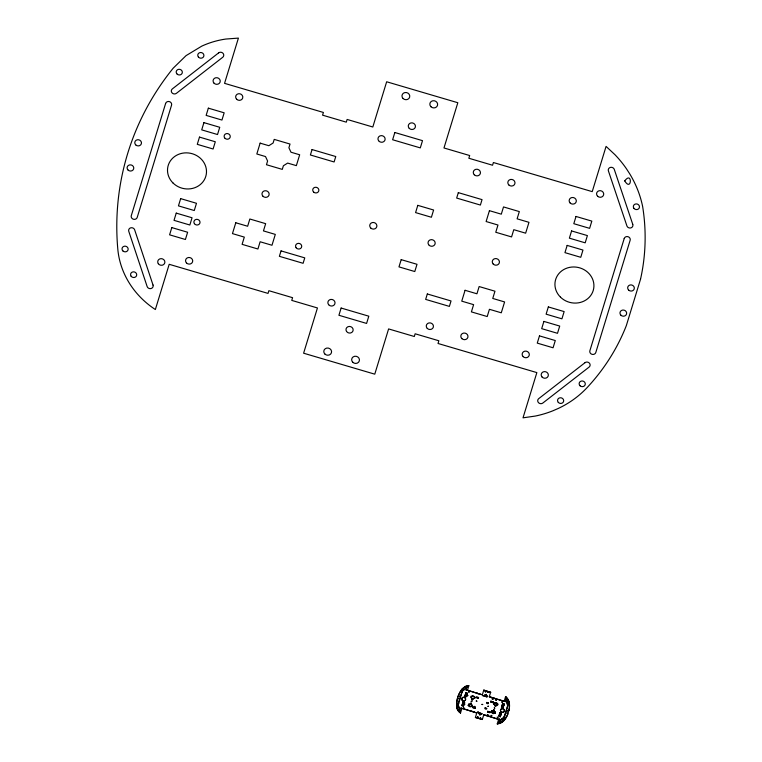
<?xml version="1.0" encoding="UTF-8"?>
<svg xmlns="http://www.w3.org/2000/svg" width="762" height="762" viewBox="0 0 762 762"><rect width="100%" height="100%" fill="white"/><g stroke="black" fill="none" stroke-linecap="round" stroke-linejoin="round"><path stroke-width="1.14" d="M495.519 706.022C495.062 705.964 494.662 706.555 495.433 706.174M508.283 704.469C505.149 689.496 505.511 705.926 508.206 704.764M488.518 706.174L487.747 706.431L488.442 706.317M502.863 720.5L503.511 720.204L502.958 720.414M467.516 696.001L467.449 695.382M504.596 701.507L505.358 701.383M505.311 701.602L505.187 701.002L504.644 701.345M476.231 701.192C476.945 701.716 476.117 700.145 476.793 701.278M476.822 701.211L476.307 700.754M458.067 703.755L461.943 692.058L458.591 703.983L458.124 703.459M462.105 692.639L461.505 692.458M468.573 691.667C469.535 692.334 468.287 690.315 469.182 692.001M492.271 699.354L492.947 699.221M501.872 702.269C503.015 702.659 501.463 701.288 502.568 702.297M501.929 701.869L502.568 702.126M503.977 717.042L504.577 717.137L507.797 705.564L503.93 717.194M487.575 714.718C488.423 714.137 488.023 715.261 487.68 714.489M466.249 690.201C466.715 688.343 467.249 691.648 466.306 689.972M485.813 694.877C486.68 693.029 486.223 696.106 485.785 694.63M471.259 701.097C471.783 702.583 471.192 700.716 471.84 701.64M461.905 705.602L463.487 706.069L461.905 705.602L462.182 704.65L463.706 705.345L462.182 704.65M462.353 704.155L463.934 704.621L462.353 704.155L462.62 703.202L464.153 703.898L462.62 703.202M462.791 702.707L463.067 701.754L464.591 702.45L463.067 701.754M460.486 713.07L460.534 712.851A8.563 7.858 13.2 0 1 456.781 706.812A29.556 27.127 13.2 0 1 462.315 688.715L465.182 686.505A8.563 7.858 13.2 0 1 467.573 685.8L468.84 685.705L467.525 686.019A8.563 7.858 13.2 0 0 465.125 686.724L462.267 688.934A29.556 27.127 13.2 0 0 456.724 707.031A8.563 7.858 13.2 0 0 460.486 713.07L461.915 708.327L476.793 712.946L461.915 708.327M464.944 695.601L466.477 696.297L464.944 695.601C463.677 696.668 467.011 697.649 466.525 696.068M465.115 695.106L466.696 695.573L465.115 695.106L465.392 694.153L466.916 694.849L465.392 694.153M465.83 692.706L467.363 693.401L465.83 692.706C464.563 693.772 467.897 694.754 467.411 693.172M477.288 693.363L467.458 690.229L482.327 694.849L483.765 690.096L490.633 692.363L483.765 690.096M468.192 705.479L469.382 705.831L468.192 705.479L468.573 704.174L469.706 704.745L468.573 704.174M472.259 696.42C470.745 695.744 471.459 697.525 472.421 695.83C474.288 696.077 475.05 699.002 474.002 696.297M469.983 703.793L472.478 705.555L471.345 704.983L471.564 704.259L469.983 703.793L469.706 704.745M471.497 697.773L470.63 697.516L471.011 696.211M471.592 698.592L473.231 698.83L471.592 698.592L471.611 697.763M471.754 697.992L471.545 697.544M472.421 695.83L473.945 696.525M471.011 706.069C469.363 707.288 474.002 705.983 470.964 706.288M473.173 699.059C473.412 697.22 475.374 699.764 474.964 697.373M474.469 708.212L472.935 707.527L475.259 708.45M473.107 706.984L475.421 707.908L473.107 706.984L472.888 707.746M475.983 697.611L476.202 696.849L478.574 697.544L476.945 697.306M476.774 697.849L478.412 698.087L476.04 697.392M479.574 694.334L477.26 693.41M479.708 693.839L481.441 694.582M475.402 717.471L482.327 719.499L475.402 717.471L476.841 712.718M481.879 713.508L481.603 714.461L478.841 713.642L479.108 712.699L481.822 713.737L479.108 712.699M487.251 695.963L486.975 696.906L484.213 696.087L484.48 695.144L487.194 696.182L484.48 695.144M481.603 714.461L478.888 713.423M486.975 696.906L484.261 695.868M485.118 707.86L486.642 708.546L485.118 707.86C483.841 708.927 487.185 709.908 486.699 708.327M488.804 716.242L498.634 719.376L483.765 714.756L488.833 716.194M486.775 702.431L488.309 703.116L486.775 702.431C485.508 703.497 488.842 704.479 488.356 702.897M491.909 697.668L489.299 696.659L504.168 701.278L491.881 697.716M487.509 712.06L487.728 711.289L490.052 712.213L487.728 711.289M490.614 701.926L492.985 702.621L490.614 701.926L490.833 701.154L493.147 702.078L490.833 701.154M488.299 712.289L489.937 712.537L487.566 711.832M491.119 712.232L492.309 712.584L491.119 712.232L491.509 710.927L492.643 711.498L491.509 710.927M493.557 704.269L494.748 704.621L493.557 704.269L493.938 702.964L495.071 703.536L493.938 702.964M492.909 710.546L494.443 711.241L492.909 710.546L492.643 711.498M494.519 705.345L496.1 705.812L494.519 705.345L494.795 704.393M495.348 702.583L496.881 703.278L495.348 702.583L495.071 703.536M495.071 713.394L493.938 712.822L495.071 713.394L495.462 712.089L494.271 711.737L495.462 712.089M496.329 705.088L497.51 705.431L497.891 704.126L496.71 703.774L497.891 704.126M498.948 715.48L500.472 716.175L500.253 716.899L500.529 715.947L498.948 715.48L498.672 716.432L500.31 716.671M499.386 714.032L500.92 714.727L500.701 715.451L500.967 714.499L499.386 714.032L499.12 714.985L500.748 715.223M507.825 713.927L507.578 714.68A22.555 20.698 13.2 0 1 503.672 720.862A10.106 9.277 13.2 0 1 500.796 722.957L500.234 723.195A10.106 9.277 13.2 0 1 498.472 723.719L497.253 723.9L498.529 723.5A10.106 9.277 13.2 0 0 500.291 722.976L500.844 722.728A10.106 9.277 13.2 0 0 503.73 720.633A22.555 20.698 13.2 0 0 507.635 714.461M499.558 713.537L501.139 714.004L499.558 713.537L499.834 712.584L501.415 713.051L501.139 714.004M499.834 712.584L501.358 713.28M501.71 706.431L503.244 707.126L503.025 707.85L503.291 706.898L501.71 706.431L501.444 707.384L503.072 707.622M501.882 705.936L503.463 706.403L501.882 705.936L502.158 704.983L503.739 705.45L503.463 706.403M502.158 704.983L503.682 705.679M502.377 704.259L503.911 704.955L504.177 704.002L502.596 703.536L502.377 704.259L503.911 704.955M502.596 703.536L504.13 704.231M508.864 710.584L509.054 709.813A22.555 20.698 13.2 0 0 509.264 702.545A11.259 10.335 13.2 0 0 507.968 699.268L507.644 698.773A11.259 10.335 13.2 0 0 506.501 697.363L505.606 696.535L506.444 697.592A11.259 10.335 13.2 0 1 507.587 698.992M499.758 719.738C499.558 717.785 498.653 720.966 499.815 719.509M477.85 711.965C478.622 713.165 477.403 711.575 478.498 712.213M463.163 689.448L462.639 688.991L463.182 689.305M465.268 687.657L464.839 687.248L465.22 687.886M467.401 690.448L468.84 685.705M463.487 706.069L463.763 705.117M463.934 704.621L464.201 703.669M464.649 702.221L464.372 703.174L462.848 702.478M466.696 695.573L466.973 694.62M469.43 705.602L469.154 706.555L470.792 706.793M472.145 706.641L472.526 705.336M471.745 711.46L471.888 710.965M477.202 693.63L477.336 693.134M474.126 712.156L474.259 711.66M475.307 708.222L475.478 707.679M478.355 698.316L478.574 697.544M478.841 713.642L479.06 712.918M484.213 696.087L484.432 695.363M482.327 719.499L483.765 714.756M489.242 696.887L490.68 692.134M486.375 715.766L486.508 715.27M491.833 697.944L491.966 697.449M488.747 716.461L488.88 715.966M489.88 712.756L490.099 711.994M492.985 702.621L493.204 701.859M494.205 698.64L494.338 698.144M492.357 712.356C491.09 713.423 494.424 714.404 493.938 712.822M494.224 711.965L494.49 711.013M496.1 705.812L496.376 704.86M496.653 704.002L496.929 703.05M497.253 723.9L498.681 719.157M504.168 701.278L505.606 696.535M501.196 713.775L501.415 713.051M503.52 706.174L503.739 705.45M503.958 704.726L504.177 704.002M507.768 714.156L508.921 710.355M505.854 698.783L508.216 704.602M464.42 703.974L465.001 704.098L464.391 704.488M460.81 707.936L461 708.641L461.477 708.165M460.724 708.231L461.42 708.222M460.229 710.841C457.324 701.678 456.819 702.612 460.229 710.679M458.686 703.697L458.153 703.678M469.23 691.772L468.773 692.134L468.62 691.572M492.376 698.964L492.938 699.392M507.368 705.974L507.959 705.993M466.296 690.362L467.011 690.096L466.363 689.972M485.889 694.487L486.489 694.696L485.87 694.658M485.308 691.239L485.918 691.763L485.327 691.41M478.06 717.461L477.364 717.423M500.805 721.785C500.967 722.671 501.501 721.947 500.748 722.005M503.911 718.776C504.101 716.832 496.872 722.433 499.281 722.195M471.164 701.402L471.859 701.469M499.834 719.347L499.348 719.69L499.243 719.118M467.42 695.601L468.03 695.535L467.506 695.506M472.459 699.802L472.002 699.03L472.364 699.878M471.249 703.745L470.697 703.774M462.124 691.058L467.297 687.219L462.153 691.41M507.473 700.049L508.006 700.202M477.803 712.184L478.422 712.26M505.844 698.944L506.368 699.04M507.502 700.021L507.987 700.087M504.701 701.278L505.32 701.516L504.711 701.45M499.196 719.347L499.777 719.566M472.383 699.668L471.821 699.383L472.011 699.897M508.645 702.516L508.33 702.945M507.987 699.802L508.073 699.935M463.591 708.403C463.144 706.907 465.106 708.479 463.591 708.108M507.863 699.411L507.911 699.497A11.259 10.335 13.2 0 1 508.473 700.545M509.321 703.574A22.555 20.698 13.2 0 0 509.207 702.764A11.259 10.335 13.2 0 0 508.711 701.088M509.407 704.383A22.555 20.698 13.2 0 1 508.997 710.032M501.31 712.079A1.962 1.8 13.2 0 1 500.891 709.412A1.962 1.8 13.2 0 1 503.787 709.403A1.962 1.8 13.2 0 1 503.596 712.079M503.253 712.27A1.962 1.8 13.2 0 1 501.863 712.337M462.563 700.669A1.962 1.8 13.2 0 1 462.658 697.611A1.962 1.8 13.2 0 1 465.592 699.135A1.962 1.8 13.2 0 1 462.925 700.859M457.705 698.659L458.372 698.754L457.714 698.621M458.429 696.363L459.124 696.077L458.429 696.363M458.476 696.144L459.086 696.354L458.505 696.192M470.611 703.25L471.392 703.326L470.611 703.25M477.374 717.023L478.155 717.09L477.374 717.023M480.117 718.061C481.032 719.033 480.832 716.756 480.117 718.023M485.146 691.686L485.918 691.801L485.146 691.648M487.928 692.515C489.252 692.229 488.213 692.306 487.947 692.439M493.49 710.222L494.262 710.336L493.5 710.155M493.538 710.003L494.319 710.117L493.557 709.927M506.997 713.175L507.654 713.27L506.997 713.146M507.711 710.879L508.416 710.594L507.711 710.879M507.768 710.66L508.378 710.87L507.787 710.708M482.803 695.716L483.508 695.858L482.832 695.639M508.34 702.507L508.892 702.783L508.34 702.507M458.057 709.298L458.667 709.422L458.086 709.231M474.564 706.45L475.164 706.574L474.583 706.374M479.603 714.785L480.308 714.947L479.631 714.708M624.726 180.908C631.765 192.405 632.631 170.364 624.726 180.908M481.984 704.374L482.679 704.564L481.984 704.374M457.162 706.926L457.819 706.803L457.19 706.86M491.09 715.423L491.785 715.632L491.09 715.423M495.795 700.068L496.481 700.268L495.795 700.068M497.224 717.232L497.919 717.442L497.224 717.232M494.243 707.965L494.929 708.193L494.281 707.888M498.786 721.881C499.558 726.3 510.578 709.393 498.786 721.881M640.537 279.187L626.326 325.631A225.562 207.007 13.2 0 1 587.264 387.439A101.041 92.726 13.2 0 1 558.47 408.365L552.898 410.794A101.041 92.726 13.2 0 1 535.286 416.062L523.018 417.833L536.858 372.599L438.026 343.481L438.855 340.766L415.138 333.785L414.309 336.499L388.61 328.927L374.771 374.171L303.609 353.206L317.449 307.962L291.751 300.399L292.579 297.685L268.862 290.693L268.034 293.408L169.193 264.3L155.353 309.534A85.677 78.629 13.2 0 1 117.805 249.155A295.561 271.253 13.2 0 1 173.174 68.199L186.08 55.616L201.797 46.12A85.677 78.629 13.2 0 1 225.743 39.053L238.411 38.1L224.561 83.344L323.402 112.452L322.574 115.167L346.291 122.158L347.12 119.444L372.818 127.006L386.658 81.772L457.819 102.727L443.979 147.971L469.678 155.534L468.84 158.248L492.566 165.24L493.395 162.525L592.226 191.633L606.076 146.399L614.991 154.734A112.614 103.356 13.2 0 1 626.44 168.764L629.688 173.784A112.614 103.356 13.2 0 1 642.633 206.483A225.562 207.007 13.2 0 1 640.537 279.187M165.621 103.461L131.293 215.646A3.096 2.838 13.2 0 0 133.426 219.237A3.096 2.838 13.2 0 0 137.217 217.399L171.545 105.204A3.096 2.838 13.2 0 0 169.412 101.613A3.096 2.838 13.2 0 0 165.621 103.461M171.812 227.59L169.593 234.829L185.404 239.487L187.623 232.248L171.812 227.59M176.241 213.112L174.022 220.351L189.843 225.009L192.053 217.77L176.241 213.112M180.67 198.634L178.451 205.873L194.272 210.531L196.482 203.292L180.67 198.634M199.492 137.103L197.282 144.342L213.093 149L215.303 141.77L199.492 137.103M203.921 122.634L201.711 129.873L217.522 134.531L219.742 127.292L203.921 122.634M208.35 108.156L206.14 115.395L221.952 120.053L224.171 112.814L208.35 108.156M235.782 222.761L232.458 233.61L244.316 237.106L242.097 244.345L257.918 249.003L260.128 241.764L271.986 245.259L275.311 234.401L263.452 230.905L265.662 223.666L249.85 219.008L247.64 226.247L235.782 222.761M260.137 143.132L256.823 153.991L265.509 156.553L267.595 161.03L266.462 164.725L282.273 169.383L283.388 165.764L287.645 163.078L296.351 165.64L299.676 154.781L290.989 152.219L288.903 147.742L290.027 144.047L274.215 139.389L273.11 143.008L268.843 145.704L260.137 143.132M281.045 250.888L279.378 256.318L303.105 263.3L304.762 257.87L281.045 250.888M312.049 149.552L310.391 154.981L334.108 161.963L335.766 156.534L312.049 149.552M341.128 308.038L338.919 315.278L366.589 323.431L368.808 316.192L341.128 308.038M394.84 132.512L392.62 139.751L420.3 147.895L422.51 140.656L394.84 132.512M401.193 259.642L398.974 266.881L414.785 271.539L417.005 264.3L401.193 259.642M417.795 205.359L415.585 212.598L431.397 217.256L433.616 210.017L417.795 205.359M427.32 293.97L425.653 299.399L449.38 306.391L451.037 300.961L427.32 293.97M458.324 192.634L456.667 198.063L480.384 205.054L482.041 199.625L458.324 192.634M465.077 290.293L461.753 301.152L473.612 304.648L471.402 311.887L487.213 316.544L489.423 309.305L501.282 312.801L504.606 301.942L492.747 298.447L494.967 291.208L479.146 286.55L476.936 293.789L465.077 290.293M489.433 210.674L486.118 221.532L497.977 225.028L495.757 232.267L511.569 236.925L513.788 229.686L525.647 233.182L528.971 222.323L517.112 218.827L519.322 211.588L503.511 206.931L501.301 214.17L489.433 210.674M539.477 335.89L537.258 343.119L553.069 347.777L555.288 340.547L539.477 335.89M543.906 321.412L541.687 328.651L557.498 333.308L559.718 326.069L543.906 321.412M548.335 306.934L546.116 314.173L561.927 318.83L564.147 311.591L548.335 306.934M567.157 245.402L564.947 252.641L580.758 257.299L582.968 250.06L567.157 245.402M571.586 230.934L569.376 238.163L585.187 242.83L587.397 235.591L571.586 230.934M576.015 216.456L573.805 223.695L589.617 228.352L591.826 221.113L576.015 216.456M624.211 238.535L589.883 350.73A3.096 2.838 13.2 0 0 592.017 354.32A3.096 2.838 13.2 0 0 595.808 352.482L630.136 240.287A3.096 2.838 13.2 0 0 628.002 236.696A3.096 2.838 13.2 0 0 624.211 238.535M507.978 700.402L507.444 700.335L507.949 700.43M218.637 52.873L172.355 88.897A3.096 2.838 13.2 0 0 172.079 92.907A3.096 2.838 13.2 0 0 176.422 93.316L222.704 57.293A3.096 2.838 13.2 0 0 222.99 53.283A3.096 2.838 13.2 0 0 218.637 52.873M585.016 362.683L538.724 398.64A3.096 2.838 13.2 0 0 538.496 402.66A3.096 2.838 13.2 0 0 542.839 403.031L589.074 367.113A3.096 2.838 13.2 0 0 589.359 363.103A3.096 2.838 13.2 0 0 585.016 362.683M632.736 224.285L614.239 169.278A3.096 2.838 13.2 0 0 610.286 167.44A3.096 2.838 13.2 0 0 608.447 171.031L626.955 226.038A3.096 2.838 13.2 0 0 630.907 227.876A3.096 2.838 13.2 0 0 632.736 224.285M153.029 285.055L134.655 229.829A3.096 2.838 13.2 0 0 130.797 227.819A3.096 2.838 13.2 0 0 128.768 231.315L147.142 286.55A3.096 2.838 13.2 0 0 151 288.55A3.096 2.838 13.2 0 0 153.029 285.055M135.731 144.894A3.362 3.086 13.2 0 0 141.351 143.761A3.362 3.086 13.2 0 0 137.293 139.779A3.362 3.086 13.2 0 0 135.731 144.894M173.05 183.032A19.583 17.974 13.2 0 0 205.778 176.441A19.583 17.974 13.2 0 0 182.166 153.257A19.583 17.974 13.2 0 0 173.05 183.032M378.6 140.741A3.61 3.315 13.2 0 0 384.8 140.484A3.61 3.315 13.2 0 0 381.257 135.626A3.61 3.315 13.2 0 0 378.6 140.741M409.242 128.368A3.61 3.315 13.2 0 0 415.3 127.254A3.61 3.315 13.2 0 0 411.032 122.911A3.61 3.315 13.2 0 0 409.242 128.368M236.658 99.26A3.61 3.315 13.2 0 0 242.687 98.05A3.61 3.315 13.2 0 0 238.344 93.774A3.61 3.315 13.2 0 0 236.658 99.26M346.558 331.47A3.61 3.315 13.2 0 0 352.777 331.365A3.61 3.315 13.2 0 0 349.367 326.431A3.61 3.315 13.2 0 0 346.558 331.47M328.66 304.724A3.61 3.315 13.2 0 0 334.804 304.019A3.61 3.315 13.2 0 0 330.87 299.418A3.61 3.315 13.2 0 0 328.66 304.724M560.48 297.151A19.583 17.974 13.2 0 0 593.207 290.56A19.583 17.974 13.2 0 0 569.595 267.376A19.583 17.974 13.2 0 0 560.48 297.151M128.045 170.031A3.362 3.086 13.2 0 0 133.655 168.897A3.362 3.086 13.2 0 0 129.607 164.916A3.362 3.086 13.2 0 0 128.045 170.031M580.12 385.829A3.096 2.838 13.2 0 0 585.216 384.562A3.096 2.838 13.2 0 0 581.311 381.057A3.096 2.838 13.2 0 0 580.12 385.829M633.879 208.293A3.096 2.838 13.2 0 0 639.194 208.064A3.096 2.838 13.2 0 0 636.156 203.902A3.096 2.838 13.2 0 0 633.879 208.293M558.298 402.393A3.096 2.838 13.2 0 0 563.537 401.612A3.096 2.838 13.2 0 0 560.013 397.783A3.096 2.838 13.2 0 0 558.298 402.393M122.892 250.917A3.096 2.838 13.2 0 0 128.054 249.869A3.096 2.838 13.2 0 0 124.33 246.212A3.096 2.838 13.2 0 0 122.892 250.917M427.272 328.422A3.61 3.315 13.2 0 0 433.311 327.222A3.61 3.315 13.2 0 0 428.977 322.936A3.61 3.315 13.2 0 0 427.272 328.422M474.288 174.784A3.61 3.315 13.2 0 0 480.327 173.574A3.61 3.315 13.2 0 0 475.974 169.297A3.61 3.315 13.2 0 0 474.288 174.784M508.835 184.956A3.61 3.315 13.2 0 0 514.864 183.747A3.61 3.315 13.2 0 0 510.511 179.47A3.61 3.315 13.2 0 0 508.835 184.956M461.829 338.595A3.61 3.315 13.2 0 0 467.858 337.375A3.61 3.315 13.2 0 0 463.506 333.108A3.61 3.315 13.2 0 0 461.829 338.595M523.161 356.654A3.61 3.315 13.2 0 0 529.19 355.444A3.61 3.315 13.2 0 0 524.837 351.168A3.61 3.315 13.2 0 0 523.161 356.654M570.167 203.025A3.61 3.315 13.2 0 0 576.196 201.806A3.61 3.315 13.2 0 0 571.843 197.539A3.61 3.315 13.2 0 0 570.167 203.025M493.185 264.014A3.61 3.315 13.2 0 0 499.272 263.033A3.61 3.315 13.2 0 0 495.109 258.604A3.61 3.315 13.2 0 0 493.185 264.014M262.842 196.12A3.61 3.315 13.2 0 0 268.957 195.282A3.61 3.315 13.2 0 0 264.909 190.757A3.61 3.315 13.2 0 0 262.842 196.12M370.799 228.076A3.61 3.315 13.2 0 0 376.78 226.724A3.61 3.315 13.2 0 0 372.323 222.552A3.61 3.315 13.2 0 0 370.799 228.076M428.654 244.745A3.61 3.315 13.2 0 0 434.854 244.497A3.61 3.315 13.2 0 0 431.321 239.639A3.61 3.315 13.2 0 0 428.654 244.745M225.076 138.379A3.096 2.838 13.2 0 0 230.181 137.16A3.096 2.838 13.2 0 0 226.314 133.626A3.096 2.838 13.2 0 0 225.076 138.379M313.63 192.053A3.096 2.838 13.2 0 0 318.773 190.938A3.096 2.838 13.2 0 0 314.992 187.328A3.096 2.838 13.2 0 0 313.63 192.053M296.085 247.698A3.096 2.838 13.2 0 0 301.409 247.545A3.096 2.838 13.2 0 0 298.428 243.345A3.096 2.838 13.2 0 0 296.085 247.698M194.415 223.685A3.096 2.838 13.2 0 0 199.73 223.504A3.096 2.838 13.2 0 0 196.729 219.323A3.096 2.838 13.2 0 0 194.415 223.685M158.305 263.709A3.61 3.315 13.2 0 0 164.516 263.557A3.61 3.315 13.2 0 0 161.058 258.642A3.61 3.315 13.2 0 0 158.305 263.709M214.065 83.22A3.61 3.315 13.2 0 0 220.113 82.058A3.61 3.315 13.2 0 0 215.798 77.753A3.61 3.315 13.2 0 0 214.065 83.22M597.665 196.291A3.61 3.315 13.2 0 0 603.628 194.862A3.61 3.315 13.2 0 0 599.113 190.748A3.61 3.315 13.2 0 0 597.665 196.291M542.001 376.952A3.61 3.315 13.2 0 0 548.135 376.199A3.61 3.315 13.2 0 0 544.163 371.627A3.61 3.315 13.2 0 0 542.001 376.952M198.377 56.988A3.096 2.838 13.2 0 0 203.673 56.559A3.096 2.838 13.2 0 0 200.454 52.511A3.096 2.838 13.2 0 0 198.377 56.988M176.841 73.8A3.096 2.838 13.2 0 0 182.118 73.304A3.096 2.838 13.2 0 0 178.841 69.294A3.096 2.838 13.2 0 0 176.841 73.8M131.102 276.206A3.096 2.838 13.2 0 0 136.417 276.006A3.096 2.838 13.2 0 0 133.388 271.834A3.096 2.838 13.2 0 0 131.102 276.206M186.423 262.89A3.61 3.315 13.2 0 0 192.529 261.985A3.61 3.315 13.2 0 0 188.424 257.508A3.61 3.315 13.2 0 0 186.423 262.89M324.898 354.044A3.915 3.591 13.2 0 0 331.441 352.73A3.915 3.591 13.2 0 0 326.717 348.091A3.915 3.591 13.2 0 0 324.898 354.044M352.768 362.255A3.915 3.591 13.2 0 0 359.312 360.931A3.915 3.591 13.2 0 0 354.587 356.302A3.915 3.591 13.2 0 0 352.768 362.255M403.079 98.527A3.915 3.591 13.2 0 0 409.623 97.212A3.915 3.591 13.2 0 0 404.898 92.573A3.915 3.591 13.2 0 0 403.079 98.527M430.949 106.737A3.915 3.591 13.2 0 0 437.493 105.423A3.915 3.591 13.2 0 0 432.768 100.784A3.915 3.591 13.2 0 0 430.949 106.737M620.906 315.201A3.362 3.086 13.2 0 0 626.526 314.077A3.362 3.086 13.2 0 0 622.468 310.096A3.362 3.086 13.2 0 0 620.906 315.201M628.602 290.065A3.362 3.086 13.2 0 0 634.213 288.941A3.362 3.086 13.2 0 0 630.164 284.959A3.362 3.086 13.2 0 0 628.602 290.065M462.305 700.192A1.962 1.8 13.2 0 0 465.572 699.535A1.962 1.8 13.2 0 0 463.21 697.22A1.962 1.8 13.2 0 0 462.305 700.192M501.044 711.613A1.962 1.8 13.2 0 0 504.32 710.946A1.962 1.8 13.2 0 0 501.958 708.631A1.962 1.8 13.2 0 0 501.044 711.613"/></g></svg>
